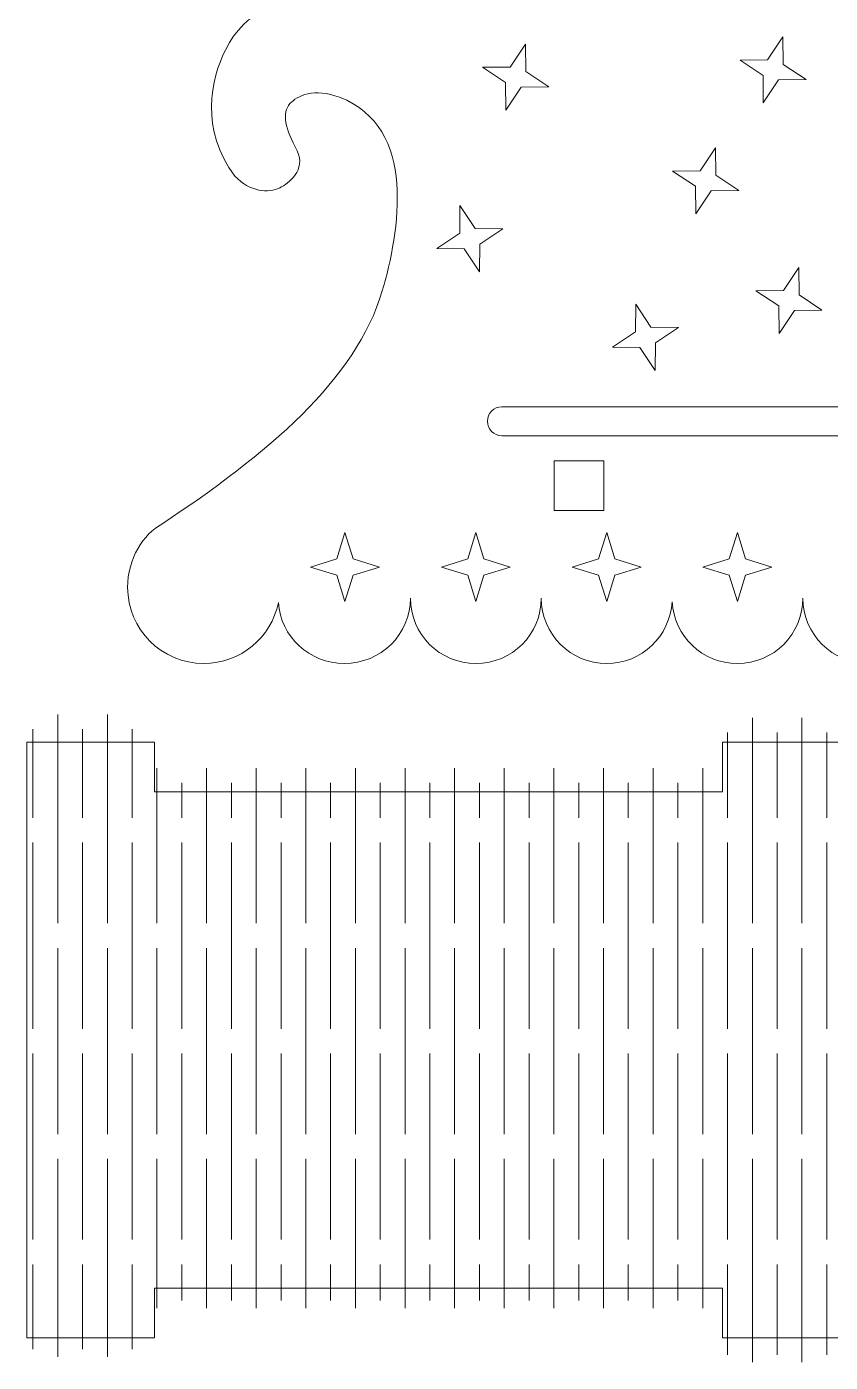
# Model space of a CAD drawing. Header units: centimetres. Extents: x -26.6 to 12.2, y -18.7 to 5.2.
# Drawn here: x -26.63 to -20.15, y -18.67 to -7.9 of the extents above; entities that cross this region are included whole.
import ezdxf

# ---------------------------------------------------------------- set-up
doc = ezdxf.new("R2010")
doc.units = ezdxf.units.CM
doc.header["$MEASUREMENT"] = 0
doc.layers.add('layer 1', color=7, linetype='Continuous')

msp = doc.modelspace()

# ---------------------------------------------------------------- linework, layer by layer
at = {"layer": 'layer 1', "color": 250, "lineweight": 9}
for points, knots in [([(-14.13921, -6.58229), (-14.13921, -6.58229), (-13.83844, -6.84598), (-13.83844, -6.84598), (-13.83844, -6.84598), (-12.82378, -5.68864), (-12.17006, -4.2069), (-12.0531, -2.57661), (-12.0531, -2.57661), (-12.0531, -2.57661), (-12.45208, -2.54798), (-12.45208, -2.54798), (-12.45208, -2.54798), (-12.44023, -2.38286), (-12.43419, -2.21612), (-12.43419, -2.04798), (-12.43419, -2.04798), (-12.43419, -1.87984), (-12.44023, -1.7131), (-12.45208, -1.54798), (-12.45208, -1.54798), (-12.45208, -1.54798), (-12.0531, -1.51936), (-12.0531, -1.51936), (-12.0531, -1.51936), (-12.31138, 2.08066), (-15.18689, 4.95617), (-18.78691, 5.21446), (-18.78691, 5.21446), (-18.78691, 5.21446), (-18.81554, 4.81548), (-18.81554, 4.81548), (-18.81554, 4.81548), (-18.98066, 4.82733), (-19.1474, 4.83337), (-19.31554, 4.83337), (-19.31554, 4.83337), (-19.48368, 4.83337), (-19.65042, 4.82733), (-19.81554, 4.81548), (-19.81554, 4.81548), (-19.81554, 4.81548), (-19.84417, 5.21446), (-19.84417, 5.21446), (-19.84417, 5.21446), (-23.44418, 4.95618), (-26.3197, 2.08066), (-26.57798, -1.51936), (-26.57798, -1.51936), (-26.57798, -1.51936), (-26.17901, -1.54798), (-26.17901, -1.54798), (-26.17901, -1.54798), (-26.19085, -1.7131), (-26.19689, -1.87984), (-26.19689, -2.04798), (-26.19689, -2.04798), (-26.19689, -2.21612), (-26.19085, -2.38286), (-26.17901, -2.54798), (-26.17901, -2.54798), (-26.17901, -2.54798), (-26.57798, -2.57661), (-26.57798, -2.57661), (-26.57798, -2.57661), (-26.46101, -4.2069), (-25.8073, -5.68863), (-24.79264, -6.84598), (-24.79264, -6.84598), (-24.79264, -6.84598), (-24.49187, -6.58228), (-24.49187, -6.58228), (-24.49187, -6.58228), (-24.27184, -6.83325), (-24.03386, -7.06809), (-23.77992, -7.28478), (-23.77992, -7.28478), (-23.77992, -7.28478), (-24.03957, -7.58906), (-24.03957, -7.58906), (-24.03957, -7.58906), (-24.53835, -7.57793), (-24.8761, -7.78993), (-25.02421, -8.08334), (-25.02421, -8.08334), (-25.14396, -8.32055), (-25.23429, -8.7319), (-24.94953, -9.10498), (-24.94953, -9.10498), (-24.82964, -9.23346), (-24.67673, -9.24419), (-24.58832, -9.20036), (-24.58832, -9.20036), (-24.51448, -9.16375), (-24.37537, -9.0555), (-24.44685, -8.90124), (-24.44685, -8.90124), (-24.54507, -8.72545), (-24.57164, -8.59452), (-24.50635, -8.52116), (-24.50635, -8.52116), (-24.44879, -8.45647), (-24.30921, -8.39154), (-24.10554, -8.46997), (-24.10554, -8.46997), (-23.47377, -8.71054), (-23.62382, -9.55824), (-23.76186, -10.0309), (-23.76186, -10.0309), (-23.97002, -10.7436), (-24.69249, -11.35049), (-25.53939, -11.9096), (-25.53939, -11.9096), (-25.68804, -11.98883), (-25.81476, -12.18945), (-25.81476, -12.41965), (-25.81476, -12.41965), (-25.81476, -12.75866), (-25.53994, -13.03348), (-25.20093, -13.03348), (-25.20093, -13.03348), (-24.90402, -13.03348), (-24.65634, -12.82268), (-24.59941, -12.54258), (-24.59941, -12.54258), (-24.58039, -12.81684), (-24.34956, -13.03348), (-24.06762, -13.03348), (-24.06762, -13.03348), (-23.77323, -13.03348), (-23.53457, -12.79727), (-23.53457, -12.50589), (-23.53457, -12.50589), (-23.53457, -12.79727), (-23.29836, -13.03348), (-23.00698, -13.03348), (-23.00698, -13.03348), (-22.7156, -13.03348), (-22.47939, -12.79727), (-22.47939, -12.50589), (-22.47939, -12.50589), (-22.47939, -12.79727), (-22.24319, -13.03348), (-21.95181, -13.03348), (-21.95181, -13.03348), (-21.67048, -13.03348), (-21.44056, -12.81328), (-21.42505, -12.53583), (-21.42505, -12.53583), (-21.40954, -12.81327), (-21.17963, -13.03348), (-20.8983, -13.03348), (-20.8983, -13.03348), (-20.60692, -13.03348), (-20.37071, -12.79727), (-20.37071, -12.50589), (-20.37071, -12.50589), (-20.37071, -12.79727), (-20.1345, -13.03348), (-19.84313, -13.03348), (-19.84313, -13.03348), (-19.55175, -13.03348), (-19.31554, -12.79727), (-19.31554, -12.50589), (-19.31554, -12.50589), (-19.31554, -12.79727), (-19.07933, -13.03348), (-18.78795, -13.03348), (-18.78795, -13.03348), (-18.49658, -13.03348), (-18.26037, -12.79727), (-18.26037, -12.50589), (-18.26037, -12.50589), (-18.26037, -12.79727), (-18.02416, -13.03348), (-17.73278, -13.03348), (-17.73278, -13.03348), (-17.45145, -13.03348), (-17.22154, -12.81327), (-17.20603, -12.53583), (-17.20603, -12.53583), (-17.19052, -12.81328), (-16.9606, -13.03348), (-16.67927, -13.03348), (-16.67927, -13.03348), (-16.38789, -13.03348), (-16.15169, -12.79727), (-16.15169, -12.50589), (-16.15169, -12.50589), (-16.15169, -12.79727), (-15.91548, -13.03348), (-15.6241, -13.03348), (-15.6241, -13.03348), (-15.33272, -13.03348), (-15.09651, -12.79727), (-15.09651, -12.50589), (-15.09651, -12.50589), (-15.09651, -12.79727), (-14.85785, -13.03348), (-14.56346, -13.03348), (-14.56346, -13.03348), (-14.28152, -13.03348), (-14.05069, -12.81684), (-14.03167, -12.54258), (-14.03167, -12.54258), (-13.97474, -12.82268), (-13.72706, -13.03348), (-13.43015, -13.03348), (-13.43015, -13.03348), (-13.09114, -13.03348), (-12.81632, -12.75866), (-12.81632, -12.41965), (-12.81632, -12.41965), (-12.81632, -12.18945), (-12.94304, -11.98883), (-13.09169, -11.9096), (-13.09169, -11.9096), (-13.93859, -11.35049), (-14.66106, -10.7436), (-14.86922, -10.0309), (-14.86922, -10.0309), (-15.00726, -9.55824), (-15.15731, -8.71054), (-14.52554, -8.46997), (-14.52554, -8.46997), (-14.32187, -8.39154), (-14.18229, -8.45647), (-14.12473, -8.52116), (-14.12473, -8.52116), (-14.05944, -8.59452), (-14.08601, -8.72545), (-14.18423, -8.90124), (-14.18423, -8.90124), (-14.25571, -9.0555), (-14.1166, -9.16375), (-14.04276, -9.20036), (-14.04276, -9.20036), (-13.95435, -9.24419), (-13.80144, -9.23346), (-13.68155, -9.10498), (-13.68155, -9.10498), (-13.39679, -8.7319), (-13.48712, -8.32055), (-13.60687, -8.08334), (-13.60687, -8.08334), (-13.75498, -7.78993), (-14.09273, -7.57793), (-14.59151, -7.58906), (-14.59151, -7.58906), (-14.59151, -7.58906), (-14.85116, -7.28478), (-14.85116, -7.28478), (-14.85116, -7.28478), (-14.59723, -7.0681), (-14.35924, -6.83325), (-14.13921, -6.58229)], [0, 0, 0, 0, 0.01538462, 0.01538462, 0.01538462, 0.01538462, 0.03076923, 0.03076923, 0.03076923, 0.03076923, 0.04615385, 0.04615385, 0.04615385, 0.04615385, 0.06153846, 0.06153846, 0.06153846, 0.06153846, 0.07692308, 0.07692308, 0.07692308, 0.07692308, 0.09230769, 0.09230769, 0.09230769, 0.09230769, 0.10769231, 0.10769231, 0.10769231, 0.10769231, 0.12307692, 0.12307692, 0.12307692, 0.12307692, 0.13846154, 0.13846154, 0.13846154, 0.13846154, 0.15384615, 0.15384615, 0.15384615, 0.15384615, 0.16923077, 0.16923077, 0.16923077, 0.16923077, 0.18461538, 0.18461538, 0.18461538, 0.18461538, 0.2, 0.2, 0.2, 0.2, 0.21538462, 0.21538462, 0.21538462, 0.21538462, 0.23076923, 0.23076923, 0.23076923, 0.23076923, 0.24615385, 0.24615385, 0.24615385, 0.24615385, 0.26153846, 0.26153846, 0.26153846, 0.26153846, 0.27692308, 0.27692308, 0.27692308, 0.27692308, 0.29230769, 0.29230769, 0.29230769, 0.29230769, 0.30769231, 0.30769231, 0.30769231, 0.30769231, 0.32307692, 0.32307692, 0.32307692, 0.32307692, 0.33846154, 0.33846154, 0.33846154, 0.33846154, 0.35384615, 0.35384615, 0.35384615, 0.35384615, 0.36923077, 0.36923077, 0.36923077, 0.36923077, 0.38461538, 0.38461538, 0.38461538, 0.38461538, 0.4, 0.4, 0.4, 0.4, 0.41538462, 0.41538462, 0.41538462, 0.41538462, 0.43076923, 0.43076923, 0.43076923, 0.43076923, 0.44615385, 0.44615385, 0.44615385, 0.44615385, 0.46153846, 0.46153846, 0.46153846, 0.46153846, 0.47692308, 0.47692308, 0.47692308, 0.47692308, 0.49230769, 0.49230769, 0.49230769, 0.49230769, 0.50769231, 0.50769231, 0.50769231, 0.50769231, 0.52307692, 0.52307692, 0.52307692, 0.52307692, 0.53846154, 0.53846154, 0.53846154, 0.53846154, 0.55384615, 0.55384615, 0.55384615, 0.55384615, 0.56923077, 0.56923077, 0.56923077, 0.56923077, 0.58461538, 0.58461538, 0.58461538, 0.58461538, 0.6, 0.6, 0.6, 0.6, 0.61538462, 0.61538462, 0.61538462, 0.61538462, 0.63076923, 0.63076923, 0.63076923, 0.63076923, 0.64615385, 0.64615385, 0.64615385, 0.64615385, 0.66153846, 0.66153846, 0.66153846, 0.66153846, 0.67692308, 0.67692308, 0.67692308, 0.67692308, 0.69230769, 0.69230769, 0.69230769, 0.69230769, 0.70769231, 0.70769231, 0.70769231, 0.70769231, 0.72307692, 0.72307692, 0.72307692, 0.72307692, 0.73846154, 0.73846154, 0.73846154, 0.73846154, 0.75384615, 0.75384615, 0.75384615, 0.75384615, 0.76923077, 0.76923077, 0.76923077, 0.76923077, 0.78461538, 0.78461538, 0.78461538, 0.78461538, 0.8, 0.8, 0.8, 0.8, 0.81538462, 0.81538462, 0.81538462, 0.81538462, 0.83076923, 0.83076923, 0.83076923, 0.83076923, 0.84615385, 0.84615385, 0.84615385, 0.84615385, 0.86153846, 0.86153846, 0.86153846, 0.86153846, 0.87692308, 0.87692308, 0.87692308, 0.87692308, 0.89230769, 0.89230769, 0.89230769, 0.89230769, 0.90769231, 0.90769231, 0.90769231, 0.90769231, 0.92307692, 0.92307692, 0.92307692, 0.92307692, 0.93846154, 0.93846154, 0.93846154, 0.93846154, 0.95384615, 0.95384615, 0.95384615, 0.95384615, 0.96923077, 0.96923077, 0.96923077, 0.96923077, 1, 1, 1, 1]), ([(-22.60759, -8.04042), (-22.60759, -8.04042), (-22.73034, -8.22579), (-22.73034, -8.22579), (-22.73034, -8.22579), (-22.73034, -8.22579), (-22.95265, -8.22828), (-22.95265, -8.22828), (-22.95265, -8.22828), (-22.95265, -8.22828), (-22.76728, -8.35103), (-22.76728, -8.35103), (-22.76728, -8.35103), (-22.76728, -8.35103), (-22.76479, -8.57334), (-22.76479, -8.57334), (-22.76479, -8.57334), (-22.76479, -8.57334), (-22.64204, -8.38797), (-22.64204, -8.38797), (-22.64204, -8.38797), (-22.64204, -8.38797), (-22.41973, -8.38548), (-22.41973, -8.38548), (-22.41973, -8.38548), (-22.41973, -8.38548), (-22.6051, -8.26273), (-22.6051, -8.26273), (-22.6051, -8.26273), (-22.6051, -8.26273), (-22.60759, -8.04042), (-22.60759, -8.04042)], [0, 0, 0, 0, 0.11111111, 0.11111111, 0.11111111, 0.11111111, 0.22222222, 0.22222222, 0.22222222, 0.22222222, 0.33333333, 0.33333333, 0.33333333, 0.33333333, 0.44444444, 0.44444444, 0.44444444, 0.44444444, 0.55555556, 0.55555556, 0.55555556, 0.55555556, 0.66666667, 0.66666667, 0.66666667, 0.66666667, 0.77777778, 0.77777778, 0.77777778, 0.77777778, 1, 1, 1, 1]), ([(-20.53226, -7.98226), (-20.53226, -7.98226), (-20.65501, -8.16763), (-20.65501, -8.16763), (-20.65501, -8.16763), (-20.65501, -8.16763), (-20.87732, -8.17012), (-20.87732, -8.17012), (-20.87732, -8.17012), (-20.87732, -8.17012), (-20.69195, -8.29287), (-20.69195, -8.29287), (-20.69195, -8.29287), (-20.69195, -8.29287), (-20.68946, -8.51518), (-20.68946, -8.51518), (-20.68946, -8.51518), (-20.68946, -8.51518), (-20.56671, -8.32981), (-20.56671, -8.32981), (-20.56671, -8.32981), (-20.56671, -8.32981), (-20.3444, -8.32732), (-20.3444, -8.32732), (-20.3444, -8.32732), (-20.3444, -8.32732), (-20.52977, -8.20457), (-20.52977, -8.20457), (-20.52977, -8.20457), (-20.52977, -8.20457), (-20.53226, -7.98226), (-20.53226, -7.98226)], [0, 0, 0, 0, 0.11111111, 0.11111111, 0.11111111, 0.11111111, 0.22222222, 0.22222222, 0.22222222, 0.22222222, 0.33333333, 0.33333333, 0.33333333, 0.33333333, 0.44444444, 0.44444444, 0.44444444, 0.44444444, 0.55555556, 0.55555556, 0.55555556, 0.55555556, 0.66666667, 0.66666667, 0.66666667, 0.66666667, 0.77777778, 0.77777778, 0.77777778, 0.77777778, 1, 1, 1, 1]), ([(-21.07606, -8.87638), (-21.07606, -8.87638), (-21.19881, -9.06175), (-21.19881, -9.06175), (-21.19881, -9.06175), (-21.19881, -9.06175), (-21.42112, -9.06424), (-21.42112, -9.06424), (-21.42112, -9.06424), (-21.42112, -9.06424), (-21.23575, -9.18699), (-21.23575, -9.18699), (-21.23575, -9.18699), (-21.23575, -9.18699), (-21.23326, -9.4093), (-21.23326, -9.4093), (-21.23326, -9.4093), (-21.23326, -9.4093), (-21.11051, -9.22393), (-21.11051, -9.22393), (-21.11051, -9.22393), (-21.11051, -9.22393), (-20.8882, -9.22144), (-20.8882, -9.22144), (-20.8882, -9.22144), (-20.8882, -9.22144), (-21.07357, -9.09869), (-21.07357, -9.09869), (-21.07357, -9.09869), (-21.07357, -9.09869), (-21.07606, -8.87638), (-21.07606, -8.87638)], [0, 0, 0, 0, 0.11111111, 0.11111111, 0.11111111, 0.11111111, 0.22222222, 0.22222222, 0.22222222, 0.22222222, 0.33333333, 0.33333333, 0.33333333, 0.33333333, 0.44444444, 0.44444444, 0.44444444, 0.44444444, 0.55555556, 0.55555556, 0.55555556, 0.55555556, 0.66666667, 0.66666667, 0.66666667, 0.66666667, 0.77777778, 0.77777778, 0.77777778, 0.77777778, 1, 1, 1, 1]), ([(-23.13507, -9.34263), (-23.13507, -9.34263), (-23.01232, -9.528), (-23.01232, -9.528), (-23.01232, -9.528), (-23.01232, -9.528), (-22.79001, -9.53049), (-22.79001, -9.53049), (-22.79001, -9.53049), (-22.79001, -9.53049), (-22.97538, -9.65324), (-22.97538, -9.65324), (-22.97538, -9.65324), (-22.97538, -9.65324), (-22.97787, -9.87555), (-22.97787, -9.87555), (-22.97787, -9.87555), (-22.97787, -9.87555), (-23.10062, -9.69018), (-23.10062, -9.69018), (-23.10062, -9.69018), (-23.10062, -9.69018), (-23.32293, -9.68769), (-23.32293, -9.68769), (-23.32293, -9.68769), (-23.32293, -9.68769), (-23.13756, -9.56494), (-23.13756, -9.56494), (-23.13756, -9.56494), (-23.13756, -9.56494), (-23.13507, -9.34263), (-23.13507, -9.34263)], [0, 0, 0, 0, 0.11111111, 0.11111111, 0.11111111, 0.11111111, 0.22222222, 0.22222222, 0.22222222, 0.22222222, 0.33333333, 0.33333333, 0.33333333, 0.33333333, 0.44444444, 0.44444444, 0.44444444, 0.44444444, 0.55555556, 0.55555556, 0.55555556, 0.55555556, 0.66666667, 0.66666667, 0.66666667, 0.66666667, 0.77777778, 0.77777778, 0.77777778, 0.77777778, 1, 1, 1, 1]), ([(-20.40423, -9.84082), (-20.40423, -9.84082), (-20.52698, -10.02619), (-20.52698, -10.02619), (-20.52698, -10.02619), (-20.52698, -10.02619), (-20.74929, -10.02868), (-20.74929, -10.02868), (-20.74929, -10.02868), (-20.74929, -10.02868), (-20.56392, -10.15143), (-20.56392, -10.15143), (-20.56392, -10.15143), (-20.56392, -10.15143), (-20.56143, -10.37374), (-20.56143, -10.37374), (-20.56143, -10.37374), (-20.56143, -10.37374), (-20.43868, -10.18837), (-20.43868, -10.18837), (-20.43868, -10.18837), (-20.43868, -10.18837), (-20.21637, -10.18588), (-20.21637, -10.18588), (-20.21637, -10.18588), (-20.21637, -10.18588), (-20.40174, -10.06313), (-20.40174, -10.06313), (-20.40174, -10.06313), (-20.40174, -10.06313), (-20.40423, -9.84082), (-20.40423, -9.84082)], [0, 0, 0, 0, 0.11111111, 0.11111111, 0.11111111, 0.11111111, 0.22222222, 0.22222222, 0.22222222, 0.22222222, 0.33333333, 0.33333333, 0.33333333, 0.33333333, 0.44444444, 0.44444444, 0.44444444, 0.44444444, 0.55555556, 0.55555556, 0.55555556, 0.55555556, 0.66666667, 0.66666667, 0.66666667, 0.66666667, 0.77777778, 0.77777778, 0.77777778, 0.77777778, 1, 1, 1, 1]), ([(-21.7184, -10.13768), (-21.7184, -10.13768), (-21.59565, -10.32305), (-21.59565, -10.32305), (-21.59565, -10.32305), (-21.59565, -10.32305), (-21.37334, -10.32554), (-21.37334, -10.32554), (-21.37334, -10.32554), (-21.37334, -10.32554), (-21.55871, -10.44829), (-21.55871, -10.44829), (-21.55871, -10.44829), (-21.55871, -10.44829), (-21.5612, -10.6706), (-21.5612, -10.6706), (-21.5612, -10.6706), (-21.5612, -10.6706), (-21.68395, -10.48523), (-21.68395, -10.48523), (-21.68395, -10.48523), (-21.68395, -10.48523), (-21.90626, -10.48274), (-21.90626, -10.48274), (-21.90626, -10.48274), (-21.90626, -10.48274), (-21.72089, -10.35999), (-21.72089, -10.35999), (-21.72089, -10.35999), (-21.72089, -10.35999), (-21.7184, -10.13768), (-21.7184, -10.13768)], [0, 0, 0, 0, 0.11111111, 0.11111111, 0.11111111, 0.11111111, 0.22222222, 0.22222222, 0.22222222, 0.22222222, 0.33333333, 0.33333333, 0.33333333, 0.33333333, 0.44444444, 0.44444444, 0.44444444, 0.44444444, 0.55555556, 0.55555556, 0.55555556, 0.55555556, 0.66666667, 0.66666667, 0.66666667, 0.66666667, 0.77777778, 0.77777778, 0.77777778, 0.77777778, 1, 1, 1, 1]), ([(-22.79749, -10.96455), (-22.79749, -10.96455), (-15.83359, -10.96455), (-15.83359, -10.96455), (-15.83359, -10.96455), (-15.76956, -10.96455), (-15.71718, -11.01693), (-15.71718, -11.08096), (-15.71718, -11.08096), (-15.71718, -11.145), (-15.76956, -11.19738), (-15.83359, -11.19738), (-15.83359, -11.19738), (-15.83359, -11.19738), (-22.79749, -11.19738), (-22.79749, -11.19738), (-22.79749, -11.19738), (-22.86152, -11.19738), (-22.9139, -11.145), (-22.9139, -11.08096), (-22.9139, -11.08096), (-22.9139, -11.01693), (-22.86152, -10.96455), (-22.79749, -10.96455)], [0, 0, 0, 0, 0.14285714, 0.14285714, 0.14285714, 0.14285714, 0.28571429, 0.28571429, 0.28571429, 0.28571429, 0.42857143, 0.42857143, 0.42857143, 0.42857143, 0.57142857, 0.57142857, 0.57142857, 0.57142857, 0.71428571, 0.71428571, 0.71428571, 0.71428571, 1, 1, 1, 1]), ([(-22.37628, -11.39942), (-22.37628, -11.39942), (-21.97628, -11.39942), (-21.97628, -11.39942), (-21.97628, -11.39942), (-21.97628, -11.39942), (-21.97628, -11.79942), (-21.97628, -11.79942), (-21.97628, -11.79942), (-21.97628, -11.79942), (-22.37628, -11.79942), (-22.37628, -11.79942), (-22.37628, -11.79942), (-22.37628, -11.79942), (-22.37628, -11.39942), (-22.37628, -11.39942)], [0, 0, 0, 0, 0.2, 0.2, 0.2, 0.2, 0.4, 0.4, 0.4, 0.4, 0.6, 0.6, 0.6, 0.6, 1, 1, 1, 1]), ([(-24.06215, -11.97831), (-24.06215, -11.97831), (-23.99686, -12.19083), (-23.99686, -12.19083), (-23.99686, -12.19083), (-23.99686, -12.19083), (-23.78434, -12.25612), (-23.78434, -12.25612), (-23.78434, -12.25612), (-23.78434, -12.25612), (-23.99686, -12.32141), (-23.99686, -12.32141), (-23.99686, -12.32141), (-23.99686, -12.32141), (-24.06215, -12.53393), (-24.06215, -12.53393), (-24.06215, -12.53393), (-24.06215, -12.53393), (-24.12744, -12.32141), (-24.12744, -12.32141), (-24.12744, -12.32141), (-24.12744, -12.32141), (-24.33996, -12.25612), (-24.33996, -12.25612), (-24.33996, -12.25612), (-24.33996, -12.25612), (-24.12744, -12.19083), (-24.12744, -12.19083), (-24.12744, -12.19083), (-24.12744, -12.19083), (-24.06215, -11.97831), (-24.06215, -11.97831)], [0, 0, 0, 0, 0.11111111, 0.11111111, 0.11111111, 0.11111111, 0.22222222, 0.22222222, 0.22222222, 0.22222222, 0.33333333, 0.33333333, 0.33333333, 0.33333333, 0.44444444, 0.44444444, 0.44444444, 0.44444444, 0.55555556, 0.55555556, 0.55555556, 0.55555556, 0.66666667, 0.66666667, 0.66666667, 0.66666667, 0.77777778, 0.77777778, 0.77777778, 0.77777778, 1, 1, 1, 1]), ([(-23.00698, -11.97831), (-23.00698, -11.97831), (-22.94169, -12.19083), (-22.94169, -12.19083), (-22.94169, -12.19083), (-22.94169, -12.19083), (-22.72917, -12.25612), (-22.72917, -12.25612), (-22.72917, -12.25612), (-22.72917, -12.25612), (-22.94169, -12.32141), (-22.94169, -12.32141), (-22.94169, -12.32141), (-22.94169, -12.32141), (-23.00698, -12.53393), (-23.00698, -12.53393), (-23.00698, -12.53393), (-23.00698, -12.53393), (-23.07227, -12.32141), (-23.07227, -12.32141), (-23.07227, -12.32141), (-23.07227, -12.32141), (-23.28479, -12.25612), (-23.28479, -12.25612), (-23.28479, -12.25612), (-23.28479, -12.25612), (-23.07227, -12.19083), (-23.07227, -12.19083), (-23.07227, -12.19083), (-23.07227, -12.19083), (-23.00698, -11.97831), (-23.00698, -11.97831)], [0, 0, 0, 0, 0.11111111, 0.11111111, 0.11111111, 0.11111111, 0.22222222, 0.22222222, 0.22222222, 0.22222222, 0.33333333, 0.33333333, 0.33333333, 0.33333333, 0.44444444, 0.44444444, 0.44444444, 0.44444444, 0.55555556, 0.55555556, 0.55555556, 0.55555556, 0.66666667, 0.66666667, 0.66666667, 0.66666667, 0.77777778, 0.77777778, 0.77777778, 0.77777778, 1, 1, 1, 1]), ([(-21.95181, -11.97831), (-21.95181, -11.97831), (-21.88652, -12.19083), (-21.88652, -12.19083), (-21.88652, -12.19083), (-21.88652, -12.19083), (-21.674, -12.25612), (-21.674, -12.25612), (-21.674, -12.25612), (-21.674, -12.25612), (-21.88652, -12.32141), (-21.88652, -12.32141), (-21.88652, -12.32141), (-21.88652, -12.32141), (-21.95181, -12.53393), (-21.95181, -12.53393), (-21.95181, -12.53393), (-21.95181, -12.53393), (-22.0171, -12.32141), (-22.0171, -12.32141), (-22.0171, -12.32141), (-22.0171, -12.32141), (-22.22962, -12.25612), (-22.22962, -12.25612), (-22.22962, -12.25612), (-22.22962, -12.25612), (-22.0171, -12.19083), (-22.0171, -12.19083), (-22.0171, -12.19083), (-22.0171, -12.19083), (-21.95181, -11.97831), (-21.95181, -11.97831)], [0, 0, 0, 0, 0.11111111, 0.11111111, 0.11111111, 0.11111111, 0.22222222, 0.22222222, 0.22222222, 0.22222222, 0.33333333, 0.33333333, 0.33333333, 0.33333333, 0.44444444, 0.44444444, 0.44444444, 0.44444444, 0.55555556, 0.55555556, 0.55555556, 0.55555556, 0.66666667, 0.66666667, 0.66666667, 0.66666667, 0.77777778, 0.77777778, 0.77777778, 0.77777778, 1, 1, 1, 1]), ([(-20.8983, -11.97831), (-20.8983, -11.97831), (-20.83301, -12.19083), (-20.83301, -12.19083), (-20.83301, -12.19083), (-20.83301, -12.19083), (-20.62049, -12.25612), (-20.62049, -12.25612), (-20.62049, -12.25612), (-20.62049, -12.25612), (-20.83301, -12.32141), (-20.83301, -12.32141), (-20.83301, -12.32141), (-20.83301, -12.32141), (-20.8983, -12.53393), (-20.8983, -12.53393), (-20.8983, -12.53393), (-20.8983, -12.53393), (-20.96359, -12.32141), (-20.96359, -12.32141), (-20.96359, -12.32141), (-20.96359, -12.32141), (-21.17611, -12.25612), (-21.17611, -12.25612), (-21.17611, -12.25612), (-21.17611, -12.25612), (-20.96359, -12.19083), (-20.96359, -12.19083), (-20.96359, -12.19083), (-20.96359, -12.19083), (-20.8983, -11.97831), (-20.8983, -11.97831)], [0, 0, 0, 0, 0.11111111, 0.11111111, 0.11111111, 0.11111111, 0.22222222, 0.22222222, 0.22222222, 0.22222222, 0.33333333, 0.33333333, 0.33333333, 0.33333333, 0.44444444, 0.44444444, 0.44444444, 0.44444444, 0.55555556, 0.55555556, 0.55555556, 0.55555556, 0.66666667, 0.66666667, 0.66666667, 0.66666667, 0.77777778, 0.77777778, 0.77777778, 0.77777778, 1, 1, 1, 1]), ([(-25.59838, -18.06785), (-25.59838, -18.06785), (-25.59838, -18.46785), (-25.59838, -18.46785), (-25.59838, -18.46785), (-25.59838, -18.46785), (-26.62838, -18.46785), (-26.62838, -18.46785), (-26.62838, -18.46785), (-26.62838, -18.46785), (-26.62838, -18.06785), (-26.62838, -18.06785), (-26.62838, -18.06785), (-26.62838, -18.06785), (-26.62838, -14.06785), (-26.62838, -14.06785), (-26.62838, -14.06785), (-26.62838, -14.06785), (-26.62838, -13.66785), (-26.62838, -13.66785), (-26.62838, -13.66785), (-26.62838, -13.66785), (-25.59838, -13.66785), (-25.59838, -13.66785), (-25.59838, -13.66785), (-25.59838, -13.66785), (-25.59838, -14.06785), (-25.59838, -14.06785), (-25.59838, -14.06785), (-25.59838, -14.06785), (-21.01808, -14.06785), (-21.01808, -14.06785), (-21.01808, -14.06785), (-21.01808, -14.06785), (-21.01808, -13.66785), (-21.01808, -13.66785), (-21.01808, -13.66785), (-21.01808, -13.66785), (-19.98858, -13.66785), (-19.98858, -13.66785), (-19.98858, -13.66785), (-19.98858, -13.66785), (-19.98858, -14.06785), (-19.98858, -14.06785), (-19.98858, -14.06785), (-19.98858, -14.06785), (-9.89273, -14.06785), (-9.89273, -14.06785), (-9.89273, -14.06785), (-9.89273, -14.06785), (-9.89273, -13.66785), (-9.89273, -13.66785), (-9.89273, -13.66785), (-9.89273, -13.66785), (-8.86323, -13.66785), (-8.86323, -13.66785), (-8.86323, -13.66785), (-8.86323, -13.66785), (-8.86323, -14.06785), (-8.86323, -14.06785), (-8.86323, -14.06785), (-8.86323, -14.06785), (1.23262, -14.06785), (1.23262, -14.06785), (1.23262, -14.06785), (1.23262, -14.06785), (1.23262, -13.66785), (1.23262, -13.66785), (1.23262, -13.66785), (1.23262, -13.66785), (2.26212, -13.66785), (2.26212, -13.66785), (2.26212, -13.66785), (2.26212, -13.66785), (2.26212, -14.06785), (2.26212, -14.06785), (2.26212, -14.06785), (2.26212, -14.06785), (6.84242, -14.06785), (6.84242, -14.06785), (6.84242, -14.06785), (6.84242, -14.06785), (6.84242, -13.66785), (6.84242, -13.66785), (6.84242, -13.66785), (6.84242, -13.66785), (7.87242, -13.66785), (7.87242, -13.66785), (7.87242, -13.66785), (7.87242, -13.66785), (7.87242, -14.06785), (7.87242, -14.06785), (7.87242, -14.06785), (7.87242, -14.06785), (7.87242, -18.06785), (7.87242, -18.06785), (7.87242, -18.06785), (7.87242, -18.06785), (7.87242, -18.46785), (7.87242, -18.46785), (7.87242, -18.46785), (7.87242, -18.46785), (6.84242, -18.46785), (6.84242, -18.46785), (6.84242, -18.46785), (6.84242, -18.46785), (6.84242, -18.06785), (6.84242, -18.06785), (6.84242, -18.06785), (6.84242, -18.06785), (2.26212, -18.06785), (2.26212, -18.06785), (2.26212, -18.06785), (2.26212, -18.06785), (2.26212, -18.46785), (2.26212, -18.46785), (2.26212, -18.46785), (2.26212, -18.46785), (1.23262, -18.46785), (1.23262, -18.46785), (1.23262, -18.46785), (1.23262, -18.46785), (1.23262, -18.06785), (1.23262, -18.06785), (1.23262, -18.06785), (1.23262, -18.06785), (-8.86323, -18.06785), (-8.86323, -18.06785), (-8.86323, -18.06785), (-8.86323, -18.06785), (-8.86323, -18.46785), (-8.86323, -18.46785), (-8.86323, -18.46785), (-8.86323, -18.46785), (-9.89273, -18.46785), (-9.89273, -18.46785), (-9.89273, -18.46785), (-9.89273, -18.46785), (-9.89273, -18.06785), (-9.89273, -18.06785), (-9.89273, -18.06785), (-9.89273, -18.06785), (-19.98858, -18.06785), (-19.98858, -18.06785), (-19.98858, -18.06785), (-19.98858, -18.06785), (-19.98858, -18.46785), (-19.98858, -18.46785), (-19.98858, -18.46785), (-19.98858, -18.46785), (-21.01808, -18.46785), (-21.01808, -18.46785), (-21.01808, -18.46785), (-21.01808, -18.46785), (-21.01808, -18.06785), (-21.01808, -18.06785), (-21.01808, -18.06785), (-21.01808, -18.06785), (-25.59838, -18.06785), (-25.59838, -18.06785)], [0, 0, 0, 0, 0.02439024, 0.02439024, 0.02439024, 0.02439024, 0.04878049, 0.04878049, 0.04878049, 0.04878049, 0.07317073, 0.07317073, 0.07317073, 0.07317073, 0.09756098, 0.09756098, 0.09756098, 0.09756098, 0.12195122, 0.12195122, 0.12195122, 0.12195122, 0.14634146, 0.14634146, 0.14634146, 0.14634146, 0.17073171, 0.17073171, 0.17073171, 0.17073171, 0.19512195, 0.19512195, 0.19512195, 0.19512195, 0.2195122, 0.2195122, 0.2195122, 0.2195122, 0.24390244, 0.24390244, 0.24390244, 0.24390244, 0.26829268, 0.26829268, 0.26829268, 0.26829268, 0.29268293, 0.29268293, 0.29268293, 0.29268293, 0.31707317, 0.31707317, 0.31707317, 0.31707317, 0.34146341, 0.34146341, 0.34146341, 0.34146341, 0.36585366, 0.36585366, 0.36585366, 0.36585366, 0.3902439, 0.3902439, 0.3902439, 0.3902439, 0.41463415, 0.41463415, 0.41463415, 0.41463415, 0.43902439, 0.43902439, 0.43902439, 0.43902439, 0.46341463, 0.46341463, 0.46341463, 0.46341463, 0.48780488, 0.48780488, 0.48780488, 0.48780488, 0.51219512, 0.51219512, 0.51219512, 0.51219512, 0.53658537, 0.53658537, 0.53658537, 0.53658537, 0.56097561, 0.56097561, 0.56097561, 0.56097561, 0.58536585, 0.58536585, 0.58536585, 0.58536585, 0.6097561, 0.6097561, 0.6097561, 0.6097561, 0.63414634, 0.63414634, 0.63414634, 0.63414634, 0.65853659, 0.65853659, 0.65853659, 0.65853659, 0.68292683, 0.68292683, 0.68292683, 0.68292683, 0.70731707, 0.70731707, 0.70731707, 0.70731707, 0.73170732, 0.73170732, 0.73170732, 0.73170732, 0.75609756, 0.75609756, 0.75609756, 0.75609756, 0.7804878, 0.7804878, 0.7804878, 0.7804878, 0.80487805, 0.80487805, 0.80487805, 0.80487805, 0.82926829, 0.82926829, 0.82926829, 0.82926829, 0.85365854, 0.85365854, 0.85365854, 0.85365854, 0.87804878, 0.87804878, 0.87804878, 0.87804878, 0.90243902, 0.90243902, 0.90243902, 0.90243902, 0.92682927, 0.92682927, 0.92682927, 0.92682927, 0.95121951, 0.95121951, 0.95121951, 0.95121951, 1, 1, 1, 1])]:
    msp.add_open_spline(points, degree=3, knots=knots, dxfattribs=at)
at = {"layer": 'layer 1', "color": 242, "lineweight": 9}
for points in [[(-26.37798, -15.12671), (-26.37798, -15.12671), (-26.37798, -13.44544), (-26.37798, -13.44544)], [(-25.97798, -15.12671), (-25.97798, -15.12671), (-25.97798, -13.44544), (-25.97798, -13.44544)], [(-26.57798, -14.27671), (-26.57798, -14.27671), (-26.57798, -13.56316), (-26.57798, -13.56316)], [(-26.17798, -14.27671), (-26.17798, -14.27671), (-26.17798, -13.56316), (-26.17798, -13.56316)], [(-25.77798, -14.27671), (-25.77798, -14.27671), (-25.77798, -13.56316), (-25.77798, -13.56316)], [(-20.77798, -15.12671), (-20.77798, -15.12671), (-20.77798, -13.47075), (-20.77798, -13.47075)], [(-20.37798, -15.12671), (-20.37798, -15.12671), (-20.37798, -13.47075), (-20.37798, -13.47075)], [(-20.97798, -14.27671), (-20.97798, -14.27671), (-20.97798, -13.58847), (-20.97798, -13.58847)], [(-20.57798, -14.27671), (-20.57798, -14.27671), (-20.57798, -13.58847), (-20.57798, -13.58847)], [(-20.17798, -14.27671), (-20.17798, -14.27671), (-20.17798, -13.58847), (-20.17798, -13.58847)], [(-25.57798, -15.12671), (-25.57798, -15.12671), (-25.57798, -13.87671), (-25.57798, -13.87671)], [(-25.17798, -15.12671), (-25.17798, -15.12671), (-25.17798, -13.87671), (-25.17798, -13.87671)], [(-24.77798, -15.12671), (-24.77798, -15.12671), (-24.77798, -13.87671), (-24.77798, -13.87671)], [(-24.37798, -15.12671), (-24.37798, -15.12671), (-24.37798, -13.87671), (-24.37798, -13.87671)], [(-23.97798, -15.12671), (-23.97798, -15.12671), (-23.97798, -13.87671), (-23.97798, -13.87671)], [(-23.57798, -15.12671), (-23.57798, -15.12671), (-23.57798, -13.87671), (-23.57798, -13.87671)], [(-23.17798, -15.12671), (-23.17798, -15.12671), (-23.17798, -13.87671), (-23.17798, -13.87671)], [(-22.77798, -15.12671), (-22.77798, -15.12671), (-22.77798, -13.87671), (-22.77798, -13.87671)], [(-22.37798, -15.12671), (-22.37798, -15.12671), (-22.37798, -13.87671), (-22.37798, -13.87671)], [(-21.97798, -15.12671), (-21.97798, -15.12671), (-21.97798, -13.87671), (-21.97798, -13.87671)], [(-21.57798, -15.12671), (-21.57798, -15.12671), (-21.57798, -13.87671), (-21.57798, -13.87671)], [(-21.17798, -15.12671), (-21.17798, -15.12671), (-21.17798, -13.87671), (-21.17798, -13.87671)], [(-25.37798, -14.27671), (-25.37798, -14.27671), (-25.37798, -13.99443), (-25.37798, -13.99443)], [(-24.97798, -14.27671), (-24.97798, -14.27671), (-24.97798, -13.99443), (-24.97798, -13.99443)], [(-24.57798, -14.27671), (-24.57798, -14.27671), (-24.57798, -13.99443), (-24.57798, -13.99443)], [(-24.17798, -14.27671), (-24.17798, -14.27671), (-24.17798, -13.99443), (-24.17798, -13.99443)], [(-23.77798, -14.27671), (-23.77798, -14.27671), (-23.77798, -13.99443), (-23.77798, -13.99443)], [(-23.37798, -14.27671), (-23.37798, -14.27671), (-23.37798, -13.99443), (-23.37798, -13.99443)], [(-22.97798, -14.27671), (-22.97798, -14.27671), (-22.97798, -13.99443), (-22.97798, -13.99443)], [(-22.57798, -14.27671), (-22.57798, -14.27671), (-22.57798, -13.99443), (-22.57798, -13.99443)], [(-22.17798, -14.27671), (-22.17798, -14.27671), (-22.17798, -13.99443), (-22.17798, -13.99443)], [(-21.77798, -14.27671), (-21.77798, -14.27671), (-21.77798, -13.99443), (-21.77798, -13.99443)], [(-21.37798, -14.27671), (-21.37798, -14.27671), (-21.37798, -13.99443), (-21.37798, -13.99443)], [(-26.57798, -15.97671), (-26.57798, -15.97671), (-26.57798, -14.47671), (-26.57798, -14.47671)], [(-26.17798, -15.97671), (-26.17798, -15.97671), (-26.17798, -14.47671), (-26.17798, -14.47671)], [(-25.77798, -15.97671), (-25.77798, -15.97671), (-25.77798, -14.47671), (-25.77798, -14.47671)], [(-25.37798, -15.97671), (-25.37798, -15.97671), (-25.37798, -14.47671), (-25.37798, -14.47671)], [(-24.97798, -15.97671), (-24.97798, -15.97671), (-24.97798, -14.47671), (-24.97798, -14.47671)], [(-24.57798, -15.97671), (-24.57798, -15.97671), (-24.57798, -14.47671), (-24.57798, -14.47671)], [(-24.17798, -15.97671), (-24.17798, -15.97671), (-24.17798, -14.47671), (-24.17798, -14.47671)], [(-23.77798, -15.97671), (-23.77798, -15.97671), (-23.77798, -14.47671), (-23.77798, -14.47671)], [(-23.37798, -15.97671), (-23.37798, -15.97671), (-23.37798, -14.47671), (-23.37798, -14.47671)], [(-22.97798, -15.97671), (-22.97798, -15.97671), (-22.97798, -14.47671), (-22.97798, -14.47671)], [(-22.57798, -15.97671), (-22.57798, -15.97671), (-22.57798, -14.47671), (-22.57798, -14.47671)], [(-22.17798, -15.97671), (-22.17798, -15.97671), (-22.17798, -14.47671), (-22.17798, -14.47671)], [(-21.77798, -15.97671), (-21.77798, -15.97671), (-21.77798, -14.47671), (-21.77798, -14.47671)], [(-21.37798, -15.97671), (-21.37798, -15.97671), (-21.37798, -14.47671), (-21.37798, -14.47671)], [(-20.97798, -15.97671), (-20.97798, -15.97671), (-20.97798, -14.47671), (-20.97798, -14.47671)], [(-20.57798, -15.97671), (-20.57798, -15.97671), (-20.57798, -14.47671), (-20.57798, -14.47671)], [(-20.17798, -15.97671), (-20.17798, -15.97671), (-20.17798, -14.47671), (-20.17798, -14.47671)], [(-26.37798, -16.82671), (-26.37798, -16.82671), (-26.37798, -15.32671), (-26.37798, -15.32671)], [(-25.97798, -16.82671), (-25.97798, -16.82671), (-25.97798, -15.32671), (-25.97798, -15.32671)], [(-25.57798, -16.82671), (-25.57798, -16.82671), (-25.57798, -15.32671), (-25.57798, -15.32671)], [(-25.17798, -16.82671), (-25.17798, -16.82671), (-25.17798, -15.32671), (-25.17798, -15.32671)], [(-24.77798, -16.82671), (-24.77798, -16.82671), (-24.77798, -15.32671), (-24.77798, -15.32671)], [(-24.37798, -16.82671), (-24.37798, -16.82671), (-24.37798, -15.32671), (-24.37798, -15.32671)], [(-23.97798, -16.82671), (-23.97798, -16.82671), (-23.97798, -15.32671), (-23.97798, -15.32671)], [(-23.57798, -16.82671), (-23.57798, -16.82671), (-23.57798, -15.32671), (-23.57798, -15.32671)], [(-23.17798, -16.82671), (-23.17798, -16.82671), (-23.17798, -15.32671), (-23.17798, -15.32671)], [(-22.77798, -16.82671), (-22.77798, -16.82671), (-22.77798, -15.32671), (-22.77798, -15.32671)], [(-22.37798, -16.82671), (-22.37798, -16.82671), (-22.37798, -15.32671), (-22.37798, -15.32671)], [(-21.97798, -16.82671), (-21.97798, -16.82671), (-21.97798, -15.32671), (-21.97798, -15.32671)], [(-21.57798, -16.82671), (-21.57798, -16.82671), (-21.57798, -15.32671), (-21.57798, -15.32671)], [(-21.17798, -16.82671), (-21.17798, -16.82671), (-21.17798, -15.32671), (-21.17798, -15.32671)], [(-20.77798, -16.82671), (-20.77798, -16.82671), (-20.77798, -15.32671), (-20.77798, -15.32671)], [(-20.37798, -16.82671), (-20.37798, -16.82671), (-20.37798, -15.32671), (-20.37798, -15.32671)], [(-26.57798, -17.67671), (-26.57798, -17.67671), (-26.57798, -16.17671), (-26.57798, -16.17671)], [(-26.17798, -17.67671), (-26.17798, -17.67671), (-26.17798, -16.17671), (-26.17798, -16.17671)], [(-25.77798, -17.67671), (-25.77798, -17.67671), (-25.77798, -16.17671), (-25.77798, -16.17671)], [(-25.37798, -17.67671), (-25.37798, -17.67671), (-25.37798, -16.17671), (-25.37798, -16.17671)], [(-24.97798, -17.67671), (-24.97798, -17.67671), (-24.97798, -16.17671), (-24.97798, -16.17671)], [(-24.57798, -17.67671), (-24.57798, -17.67671), (-24.57798, -16.17671), (-24.57798, -16.17671)], [(-24.17798, -17.67671), (-24.17798, -17.67671), (-24.17798, -16.17671), (-24.17798, -16.17671)], [(-23.77798, -17.67671), (-23.77798, -17.67671), (-23.77798, -16.17671), (-23.77798, -16.17671)], [(-23.37798, -17.67671), (-23.37798, -17.67671), (-23.37798, -16.17671), (-23.37798, -16.17671)], [(-22.97798, -17.67671), (-22.97798, -17.67671), (-22.97798, -16.17671), (-22.97798, -16.17671)], [(-22.57798, -17.67671), (-22.57798, -17.67671), (-22.57798, -16.17671), (-22.57798, -16.17671)], [(-22.17798, -17.67671), (-22.17798, -17.67671), (-22.17798, -16.17671), (-22.17798, -16.17671)], [(-21.77798, -17.67671), (-21.77798, -17.67671), (-21.77798, -16.17671), (-21.77798, -16.17671)], [(-21.37798, -17.67671), (-21.37798, -17.67671), (-21.37798, -16.17671), (-21.37798, -16.17671)], [(-20.97798, -17.67671), (-20.97798, -17.67671), (-20.97798, -16.17671), (-20.97798, -16.17671)], [(-20.57798, -17.67671), (-20.57798, -17.67671), (-20.57798, -16.17671), (-20.57798, -16.17671)], [(-20.17798, -17.67671), (-20.17798, -17.67671), (-20.17798, -16.17671), (-20.17798, -16.17671)], [(-26.37798, -18.62056), (-26.37798, -18.62056), (-26.37798, -17.02671), (-26.37798, -17.02671)], [(-25.97798, -18.62056), (-25.97798, -18.62056), (-25.97798, -17.02671), (-25.97798, -17.02671)], [(-25.57798, -18.22897), (-25.57798, -18.22897), (-25.57798, -17.02671), (-25.57798, -17.02671)], [(-25.17798, -18.22897), (-25.17798, -18.22897), (-25.17798, -17.02671), (-25.17798, -17.02671)], [(-24.77798, -18.22897), (-24.77798, -18.22897), (-24.77798, -17.02671), (-24.77798, -17.02671)], [(-24.37798, -18.22897), (-24.37798, -18.22897), (-24.37798, -17.02671), (-24.37798, -17.02671)], [(-23.97798, -18.22897), (-23.97798, -18.22897), (-23.97798, -17.02671), (-23.97798, -17.02671)], [(-23.57798, -18.22897), (-23.57798, -18.22897), (-23.57798, -17.02671), (-23.57798, -17.02671)], [(-23.17798, -18.22897), (-23.17798, -18.22897), (-23.17798, -17.02671), (-23.17798, -17.02671)], [(-22.77798, -18.22897), (-22.77798, -18.22897), (-22.77798, -17.02671), (-22.77798, -17.02671)], [(-22.37798, -18.22897), (-22.37798, -18.22897), (-22.37798, -17.02671), (-22.37798, -17.02671)], [(-21.97798, -18.22897), (-21.97798, -18.22897), (-21.97798, -17.02671), (-21.97798, -17.02671)], [(-21.57798, -18.22897), (-21.57798, -18.22897), (-21.57798, -17.02671), (-21.57798, -17.02671)], [(-21.17798, -18.22897), (-21.17798, -18.22897), (-21.17798, -17.02671), (-21.17798, -17.02671)], [(-20.77798, -18.66554), (-20.77798, -18.66554), (-20.77798, -17.02671), (-20.77798, -17.02671)], [(-20.37798, -18.66554), (-20.37798, -18.66554), (-20.37798, -17.02671), (-20.37798, -17.02671)], [(-26.57798, -18.55981), (-26.57798, -18.55981), (-26.57798, -17.87671), (-26.57798, -17.87671)], [(-26.17798, -18.55981), (-26.17798, -18.55981), (-26.17798, -17.87671), (-26.17798, -17.87671)], [(-25.77798, -18.55981), (-25.77798, -18.55981), (-25.77798, -17.87671), (-25.77798, -17.87671)], [(-25.37798, -18.16822), (-25.37798, -18.16822), (-25.37798, -17.87671), (-25.37798, -17.87671)], [(-24.97798, -18.16822), (-24.97798, -18.16822), (-24.97798, -17.87671), (-24.97798, -17.87671)], [(-24.57798, -18.16822), (-24.57798, -18.16822), (-24.57798, -17.87671), (-24.57798, -17.87671)], [(-24.17798, -18.16822), (-24.17798, -18.16822), (-24.17798, -17.87671), (-24.17798, -17.87671)], [(-23.77798, -18.16822), (-23.77798, -18.16822), (-23.77798, -17.87671), (-23.77798, -17.87671)], [(-23.37798, -18.16822), (-23.37798, -18.16822), (-23.37798, -17.87671), (-23.37798, -17.87671)], [(-22.97798, -18.16822), (-22.97798, -18.16822), (-22.97798, -17.87671), (-22.97798, -17.87671)], [(-22.57798, -18.16822), (-22.57798, -18.16822), (-22.57798, -17.87671), (-22.57798, -17.87671)], [(-22.17798, -18.16822), (-22.17798, -18.16822), (-22.17798, -17.87671), (-22.17798, -17.87671)], [(-21.77798, -18.16822), (-21.77798, -18.16822), (-21.77798, -17.87671), (-21.77798, -17.87671)], [(-21.37798, -18.16822), (-21.37798, -18.16822), (-21.37798, -17.87671), (-21.37798, -17.87671)], [(-20.97798, -18.60479), (-20.97798, -18.60479), (-20.97798, -17.87671), (-20.97798, -17.87671)], [(-20.57798, -18.60479), (-20.57798, -18.60479), (-20.57798, -17.87671), (-20.57798, -17.87671)], [(-20.17798, -18.60479), (-20.17798, -18.60479), (-20.17798, -17.87671), (-20.17798, -17.87671)]]:
    msp.add_open_spline(points, degree=3, dxfattribs=at)

doc.saveas('drawing.dxf')
